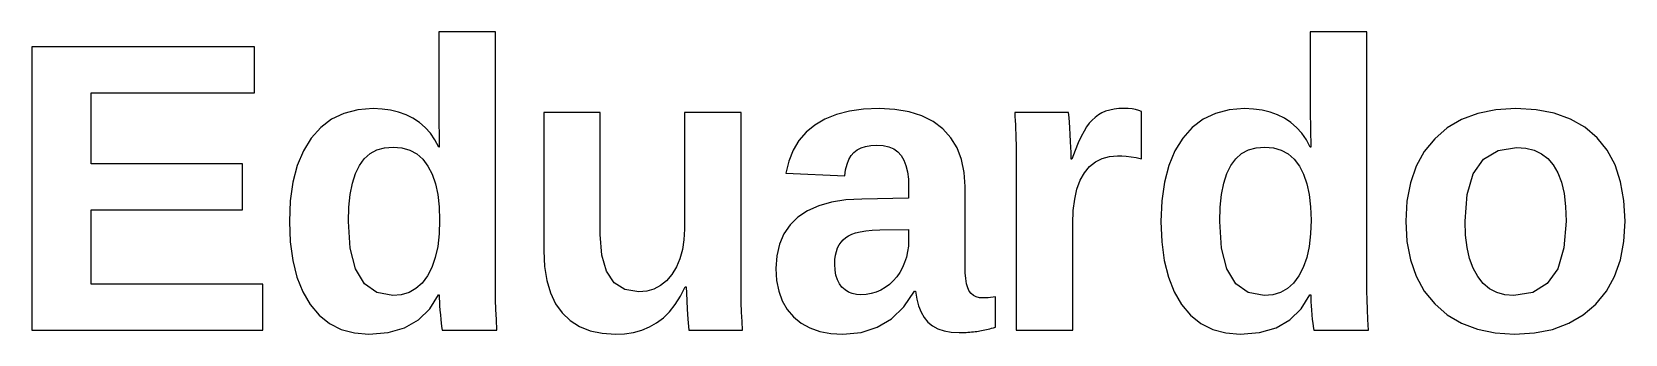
# Model space of a CAD drawing. Header units: metres. Extents: x 19 to 251, y 33 to 186.
# Drawn here: x 150.56 to 182.8, y 92.55 to 98.67 of the extents above; entities that cross this region are included whole.
import ezdxf

# ---------------------------------------------------------------- set-up
doc = ezdxf.new("R2010")
doc.units = ezdxf.units.M

msp = doc.modelspace()

# ---------------------------------------------------------------- linework, layer by layer
for p, q in [((159.934, 98.6715), (158.79, 98.6715)), ((158.79, 98.6715), (158.79, 97.0644)), ((159.934, 93.5937), (159.934, 98.6715)), ((177.569, 98.6715), (176.425, 98.6715)), ((176.425, 98.6715), (176.425, 97.0644)), ((177.569, 93.5937), (177.569, 98.6715)), ((155.063, 98.3664), (150.555, 98.3664)), ((150.555, 98.3664), (150.555, 92.6335)), ((155.063, 97.4387), (155.063, 98.3664)), ((151.755, 95.9984), (151.755, 97.4387)), ((151.755, 97.4387), (155.063, 97.4387)), ((157.151, 97.0934), (156.871, 97.0219)), ((157.46, 97.1172), (157.151, 97.0934)), ((157.642, 97.1094), (157.46, 97.1172)), ((157.814, 97.086), (157.642, 97.1094)), ((157.975, 97.0469), (157.814, 97.086)), ((158.126, 96.9922), (157.975, 97.0469)), ((158.79, 97.0644), (158.798, 96.3401)), ((167.098, 97.0642), (166.837, 96.9978)), ((167.386, 97.104), (167.098, 97.0642)), ((167.703, 97.1172), (167.386, 97.104)), ((168.021, 97.1008), (167.703, 97.1172)), ((168.309, 97.0515), (168.021, 97.1008)), ((168.566, 96.9693), (168.309, 97.0515)), ((172.284, 97.0627), (172.209, 97.0298)), ((172.366, 97.0883), (172.284, 97.0627)), ((172.456, 97.1067), (172.366, 97.0883)), ((172.552, 97.1176), (172.456, 97.1067)), ((172.656, 97.1213), (172.552, 97.1176)), ((172.741, 97.1189), (172.656, 97.1213)), ((172.818, 97.1115), (172.741, 97.1189)), ((172.889, 97.0993), (172.818, 97.1115)), ((172.953, 97.0823), (172.889, 97.0993)), ((173.01, 97.0603), (172.953, 97.0823)), ((173.01, 96.1041), (173.01, 97.0603)), ((174.786, 97.0934), (174.506, 97.0219)), ((175.095, 97.1172), (174.786, 97.0934)), ((175.277, 97.1094), (175.095, 97.1172)), ((175.449, 97.086), (175.277, 97.1094)), ((175.61, 97.0469), (175.449, 97.086)), ((175.761, 96.9922), (175.61, 97.0469)), ((176.425, 97.0644), (176.433, 96.3401)), ((180.18, 97.0929), (179.814, 97.0199)), ((180.583, 97.1172), (180.18, 97.0929)), ((180.993, 97.0937), (180.583, 97.1172)), ((181.363, 97.0232), (180.993, 97.0937)), ((156.4, 96.7357), (156.209, 96.5211)), ((156.621, 96.9026), (156.4, 96.7357)), ((156.871, 97.0219), (156.621, 96.9026)), ((158.267, 96.9219), (158.126, 96.9922)), ((158.397, 96.8362), (158.267, 96.9219)), ((158.514, 96.7351), (158.397, 96.8362)), ((158.619, 96.6187), (158.514, 96.7351)), ((162.057, 97.0359), (160.913, 97.0359)), ((160.913, 97.0359), (160.913, 94.2406)), ((162.057, 94.5661), (162.057, 97.0359)), ((164.905, 97.0359), (163.761, 97.0359)), ((163.761, 97.0359), (163.761, 94.676)), ((164.905, 93.6181), (164.905, 97.0359)), ((166.399, 96.7856), (166.222, 96.6405)), ((166.604, 96.905), (166.399, 96.7856)), ((166.837, 96.9978), (166.604, 96.905)), ((168.793, 96.8542), (168.566, 96.9693)), ((168.989, 96.7063), (168.793, 96.8542)), ((171.533, 97.0359), (170.443, 97.0359)), ((170.443, 97.0359), (170.448, 96.9588)), ((170.448, 96.9588), (170.452, 96.8774)), ((170.452, 96.8774), (170.457, 96.7915)), ((170.457, 96.7915), (170.461, 96.7013)), ((171.538, 96.9946), (171.533, 97.0359)), ((171.544, 96.9295), (171.538, 96.9946)), ((171.551, 96.8404), (171.544, 96.9295)), ((171.558, 96.7273), (171.551, 96.8404)), ((171.566, 96.5904), (171.558, 96.7273)), ((171.899, 96.749), (171.846, 96.6624)), ((171.953, 96.8208), (171.899, 96.749)), ((172.011, 96.8848), (171.953, 96.8208)), ((172.073, 96.9409), (172.011, 96.8848)), ((172.139, 96.9892), (172.073, 96.9409)), ((172.209, 97.0298), (172.139, 96.9892)), ((174.035, 96.7357), (173.844, 96.5211)), ((174.256, 96.9026), (174.035, 96.7357)), ((174.506, 97.0219), (174.256, 96.9026)), ((175.902, 96.9219), (175.761, 96.9922)), ((176.032, 96.8362), (175.902, 96.9219)), ((176.149, 96.7351), (176.032, 96.8362)), ((176.254, 96.6187), (176.149, 96.7351)), ((179.196, 96.7279), (178.943, 96.509)), ((179.486, 96.8983), (179.196, 96.7279)), ((179.814, 97.0199), (179.486, 96.8983)), ((181.693, 96.9056), (181.363, 97.0232)), ((181.981, 96.741), (181.693, 96.9056)), ((182.228, 96.5293), (181.981, 96.741)), ((156.209, 96.5211), (156.05, 96.2628)), ((158.711, 96.4871), (158.619, 96.6187)), ((158.79, 96.3401), (158.711, 96.4871)), ((166.075, 96.4706), (165.958, 96.2757)), ((166.222, 96.6405), (166.075, 96.4706)), ((169.151, 96.5281), (168.989, 96.7063)), ((169.278, 96.3222), (169.151, 96.5281)), ((170.461, 96.7013), (170.465, 96.6066)), ((170.465, 96.6066), (170.469, 96.505)), ((170.469, 96.505), (170.472, 96.3938)), ((171.573, 96.4515), (171.566, 96.5904)), ((171.579, 96.3326), (171.573, 96.4515)), ((171.73, 96.4231), (171.668, 96.2705)), ((171.789, 96.5537), (171.73, 96.4231)), ((171.846, 96.6624), (171.789, 96.5537)), ((173.844, 96.5211), (173.685, 96.2628)), ((176.346, 96.4871), (176.254, 96.6187)), ((176.425, 96.3401), (176.346, 96.4871)), ((178.943, 96.509), (178.732, 96.2475)), ((182.433, 96.2735), (182.228, 96.5293)), ((156.05, 96.2628), (155.926, 95.9646)), ((157.183, 95.9678), (157.282, 96.1018)), ((157.282, 96.1018), (157.4, 96.2061)), ((157.4, 96.2061), (157.537, 96.2805)), ((157.537, 96.2805), (157.692, 96.3252)), ((157.692, 96.3252), (157.867, 96.3401)), ((157.867, 96.3401), (158.043, 96.3247)), ((158.043, 96.3247), (158.202, 96.2786)), ((158.202, 96.2786), (158.342, 96.2017)), ((158.342, 96.2017), (158.464, 96.094)), ((158.464, 96.094), (158.569, 95.9556)), ((158.798, 96.3401), (158.79, 96.3401)), ((165.958, 96.2757), (165.87, 96.0559)), ((167.05, 95.9909), (167.087, 96.0865)), ((167.087, 96.0865), (167.133, 96.1669)), ((167.133, 96.1669), (167.188, 96.2323)), ((167.188, 96.2323), (167.254, 96.2843)), ((167.254, 96.2843), (167.334, 96.3248)), ((167.334, 96.3248), (167.427, 96.3537)), ((167.427, 96.3537), (167.534, 96.371)), ((167.534, 96.371), (167.654, 96.3768)), ((167.654, 96.3768), (167.783, 96.3684)), ((167.783, 96.3684), (167.897, 96.3432)), ((167.897, 96.3432), (167.995, 96.3013)), ((167.995, 96.3013), (168.079, 96.2426)), ((168.079, 96.2426), (168.146, 96.1672)), ((168.146, 96.1672), (168.201, 96.0745)), ((169.368, 96.0887), (169.278, 96.3222)), ((169.422, 95.8275), (169.368, 96.0887)), ((170.472, 96.3938), (170.474, 96.2729)), ((170.474, 96.2729), (170.475, 96.1425)), ((170.475, 96.1425), (170.475, 96.0024)), ((171.583, 96.2337), (171.579, 96.3326)), ((171.585, 96.1548), (171.583, 96.2337)), ((171.586, 96.096), (171.585, 96.1548)), ((171.602, 96.096), (171.586, 96.096)), ((171.668, 96.2705), (171.602, 96.096)), ((172.077, 96.0406), (172.21, 96.1098)), ((172.21, 96.1098), (172.359, 96.1513)), ((172.359, 96.1513), (172.522, 96.1651)), ((172.522, 96.1651), (172.609, 96.1627)), ((172.609, 96.1627), (172.702, 96.1554)), ((172.702, 96.1554), (172.799, 96.1432)), ((172.799, 96.1432), (172.902, 96.1261)), ((172.902, 96.1261), (173.01, 96.1041)), ((173.685, 96.2628), (173.561, 95.9646)), ((174.818, 95.9678), (174.917, 96.1018)), ((174.917, 96.1018), (175.035, 96.2061)), ((175.035, 96.2061), (175.172, 96.2805)), ((175.172, 96.2805), (175.327, 96.3252)), ((175.327, 96.3252), (175.502, 96.3401)), ((175.502, 96.3401), (175.678, 96.3247)), ((175.678, 96.3247), (175.837, 96.2786)), ((175.837, 96.2786), (175.977, 96.2017)), ((175.977, 96.2017), (176.099, 96.094)), ((176.099, 96.094), (176.204, 95.9556)), ((176.433, 96.3401), (176.425, 96.3401)), ((178.732, 96.2475), (178.568, 95.9497)), ((179.724, 95.7944), (179.932, 96.0931)), ((179.932, 96.0931), (180.224, 96.2723)), ((180.224, 96.2723), (180.599, 96.332)), ((180.599, 96.332), (180.785, 96.3179)), ((180.785, 96.3179), (180.952, 96.2754)), ((180.952, 96.2754), (181.101, 96.2046)), ((181.101, 96.2046), (181.232, 96.1055)), ((181.232, 96.1055), (181.343, 95.978)), ((182.592, 95.9766), (182.433, 96.2735)), ((154.815, 95.9984), (151.755, 95.9984)), ((154.815, 95.0707), (154.815, 95.9984)), ((155.926, 95.9646), (155.838, 95.6264)), ((157.04, 95.6072), (157.103, 95.8032)), ((157.103, 95.8032), (157.183, 95.9678)), ((158.569, 95.9556), (158.654, 95.7887)), ((158.654, 95.7887), (158.721, 95.5956)), ((165.87, 96.0559), (165.811, 95.8112)), ((165.811, 95.8112), (167.003, 95.7542)), ((167.003, 95.7542), (167.022, 95.8801)), ((167.022, 95.8801), (167.05, 95.9909)), ((168.201, 96.0745), (168.243, 95.9641)), ((168.243, 95.9641), (168.273, 95.8359)), ((168.273, 95.8359), (168.291, 95.69)), ((169.44, 95.5386), (169.422, 95.8275)), ((170.475, 96.0024), (170.475, 92.6335)), ((171.771, 95.6676), (171.857, 95.8193)), ((171.857, 95.8193), (171.959, 95.9438)), ((171.959, 95.9438), (172.077, 96.0406)), ((173.561, 95.9646), (173.473, 95.6264)), ((174.675, 95.6072), (174.738, 95.8032)), ((174.738, 95.8032), (174.818, 95.9678)), ((176.204, 95.9556), (176.289, 95.7887)), ((176.289, 95.7887), (176.356, 95.5956)), ((178.568, 95.9497), (178.451, 95.6157)), ((179.599, 95.3763), (179.724, 95.7944)), ((181.343, 95.978), (181.436, 95.8192)), ((181.436, 95.8192), (181.508, 95.6258)), ((182.705, 95.6385), (182.592, 95.9766)), ((155.838, 95.6264), (155.785, 95.2485)), ((156.995, 95.3797), (157.04, 95.6072)), ((158.721, 95.5956), (158.769, 95.3763)), ((168.291, 95.69), (168.297, 95.5264)), ((168.297, 95.5264), (168.297, 95.3026)), ((169.44, 93.9355), (169.44, 95.5386)), ((171.657, 95.2842), (171.704, 95.4893)), ((171.704, 95.4893), (171.771, 95.6676)), ((173.473, 95.6264), (173.42, 95.2485)), ((174.63, 95.3797), (174.675, 95.6072)), ((176.356, 95.5956), (176.404, 95.3763)), ((178.451, 95.6157), (178.38, 95.2454)), ((181.508, 95.6258), (181.559, 95.3979)), ((182.773, 95.2592), (182.705, 95.6385)), ((155.785, 95.2485), (155.767, 94.8306)), ((156.959, 94.8306), (156.968, 95.1209)), ((156.968, 95.1209), (156.995, 95.3797)), ((158.769, 95.3763), (158.797, 95.1308)), ((158.797, 95.1308), (158.807, 94.8591)), ((166.478, 95.1506), (166.251, 95.0493)), ((166.736, 95.2238), (166.478, 95.1506)), ((167.027, 95.2691), (166.736, 95.2238)), ((167.349, 95.2863), (167.027, 95.2691)), ((168.297, 95.3026), (167.349, 95.2863)), ((171.628, 95.0524), (171.657, 95.2842)), ((173.42, 95.2485), (173.402, 94.8306)), ((174.594, 94.8306), (174.603, 95.1209)), ((174.603, 95.1209), (174.63, 95.3797)), ((176.404, 95.3763), (176.432, 95.1308)), ((176.432, 95.1308), (176.442, 94.8591)), ((178.38, 95.2454), (178.357, 94.8387)), ((179.557, 94.8387), (179.599, 95.3763)), ((181.559, 95.3979), (181.59, 95.1356)), ((181.59, 95.1356), (181.6, 94.8387)), ((182.796, 94.8387), (182.773, 95.2592)), ((151.755, 93.5612), (151.755, 95.0707)), ((151.755, 95.0707), (154.815, 95.0707)), ((155.767, 94.8306), (155.784, 94.4185)), ((156.995, 94.2916), (156.959, 94.8306)), ((158.807, 94.8591), (158.797, 94.5796)), ((166.057, 94.9201), (165.897, 94.7639)), ((166.251, 95.0493), (166.057, 94.9201)), ((171.619, 94.794), (171.628, 95.0524)), ((171.619, 92.6335), (171.619, 94.794)), ((173.402, 94.8306), (173.419, 94.4185)), ((174.63, 94.2916), (174.594, 94.8306)), ((176.442, 94.8591), (176.432, 94.5796)), ((178.357, 94.8387), (178.38, 94.4306)), ((179.567, 94.5582), (179.557, 94.8387)), ((181.6, 94.8387), (181.558, 94.2968)), ((182.772, 94.4292), (182.796, 94.8387)), ((158.797, 94.5796), (158.767, 94.3269)), ((162.088, 94.1487), (162.057, 94.5661)), ((163.761, 94.676), (163.751, 94.4611)), ((165.772, 94.5816), (165.683, 94.3733)), ((165.897, 94.7639), (165.772, 94.5816)), ((166.974, 94.4638), (167.025, 94.5073)), ((167.025, 94.5073), (167.082, 94.5448)), ((167.082, 94.5448), (167.146, 94.5763)), ((167.146, 94.5763), (167.222, 94.6026)), ((167.222, 94.6026), (167.316, 94.6245)), ((167.316, 94.6245), (167.429, 94.642)), ((167.429, 94.642), (167.561, 94.6551)), ((167.561, 94.6551), (167.711, 94.6638)), ((167.711, 94.6638), (168.297, 94.6719)), ((168.297, 94.6719), (168.297, 94.4481)), ((176.432, 94.5796), (176.402, 94.3269)), ((179.598, 94.3059), (179.567, 94.5582)), ((155.784, 94.4185), (155.834, 94.0445)), ((157.103, 93.8724), (156.995, 94.2916)), ((158.767, 94.3269), (158.717, 94.1011)), ((160.913, 94.2406), (160.928, 93.9247)), ((162.182, 93.824), (162.088, 94.1487)), ((163.721, 94.2623), (163.67, 94.0796)), ((163.751, 94.4611), (163.721, 94.2623)), ((165.683, 94.3733), (165.63, 94.1389)), ((166.807, 94.0618), (166.818, 94.1477)), ((166.818, 94.1477), (166.835, 94.2258)), ((166.835, 94.2258), (166.86, 94.2961)), ((166.86, 94.2961), (166.891, 94.3586)), ((166.891, 94.3586), (166.929, 94.4142)), ((166.929, 94.4142), (166.974, 94.4638)), ((168.277, 94.2219), (168.252, 94.1125)), ((168.292, 94.3338), (168.277, 94.2219)), ((168.297, 94.4481), (168.292, 94.3338)), ((173.419, 94.4185), (173.469, 94.0445)), ((174.738, 93.8724), (174.63, 94.2916)), ((176.402, 94.3269), (176.352, 94.1011)), ((178.38, 94.4306), (178.451, 94.0589)), ((179.649, 94.0817), (179.598, 94.3059)), ((181.558, 94.2968), (181.431, 93.8753)), ((182.701, 94.0566), (182.772, 94.4292)), ((155.834, 94.0445), (155.918, 93.7088)), ((157.283, 93.5729), (157.103, 93.8724)), ((158.648, 93.9021), (158.558, 93.73)), ((158.717, 94.1011), (158.648, 93.9021)), ((160.928, 93.9247), (160.973, 93.6407)), ((162.338, 93.5921), (162.182, 93.824)), ((163.599, 93.913), (163.507, 93.7626)), ((163.67, 94.0796), (163.599, 93.913)), ((165.63, 94.1389), (165.612, 93.8786)), ((165.612, 93.8786), (165.626, 93.6376)), ((166.804, 93.9681), (166.807, 94.0618)), ((166.81, 93.8492), (166.804, 93.9681)), ((166.827, 93.7431), (166.81, 93.8492)), ((168.171, 93.9009), (168.117, 93.8021)), ((168.216, 94.0055), (168.171, 93.9009)), ((168.252, 94.1125), (168.216, 94.0055)), ((169.444, 93.7966), (169.44, 93.9355)), ((173.469, 94.0445), (173.553, 93.7088)), ((174.918, 93.5729), (174.738, 93.8724)), ((176.283, 93.9021), (176.193, 93.73)), ((176.352, 94.1011), (176.283, 93.9021)), ((178.451, 94.0589), (178.568, 93.7236)), ((179.72, 93.8857), (179.649, 94.0817)), ((179.812, 93.7178), (179.72, 93.8857)), ((181.431, 93.8753), (181.22, 93.5742)), ((182.582, 93.7209), (182.701, 94.0566)), ((155.23, 93.5612), (151.755, 93.5612)), ((155.23, 92.6335), (155.23, 93.5612)), ((155.918, 93.7088), (156.035, 93.4114)), ((157.535, 93.3932), (157.283, 93.5729)), ((158.451, 93.5872), (158.327, 93.4761)), ((158.558, 93.73), (158.451, 93.5872)), ((159.935, 93.4251), (159.934, 93.5937)), ((160.973, 93.6407), (161.048, 93.3889)), ((162.557, 93.4529), (162.338, 93.5921)), ((163.278, 93.5347), (163.144, 93.4635)), ((163.399, 93.6344), (163.278, 93.5347)), ((163.507, 93.7626), (163.399, 93.6344)), ((163.682, 93.319), (163.778, 93.5083)), ((163.778, 93.5083), (163.798, 93.5083)), ((163.798, 93.5083), (163.8, 93.3808)), ((164.906, 93.3991), (164.905, 93.6181)), ((165.626, 93.6376), (165.669, 93.4193)), ((166.856, 93.6499), (166.827, 93.7431)), ((166.896, 93.5696), (166.856, 93.6499)), ((166.948, 93.5022), (166.896, 93.5696)), ((167.01, 93.4472), (166.948, 93.5022)), ((167.908, 93.5591), (167.823, 93.496)), ((167.985, 93.6312), (167.908, 93.5591)), ((168.055, 93.7121), (167.985, 93.6312)), ((168.117, 93.8021), (168.055, 93.7121)), ((169.454, 93.6761), (169.444, 93.7966)), ((169.47, 93.5739), (169.454, 93.6761)), ((169.494, 93.4902), (169.47, 93.5739)), ((173.553, 93.7088), (173.67, 93.4114)), ((175.17, 93.3932), (174.918, 93.5729)), ((176.086, 93.5872), (175.962, 93.4761)), ((176.193, 93.73), (176.086, 93.5872)), ((177.57, 93.4251), (177.569, 93.5937)), ((178.568, 93.7236), (178.732, 93.4248)), ((179.922, 93.5794), (179.812, 93.7178)), ((180.051, 93.4717), (179.922, 93.5794)), ((181.22, 93.5742), (180.925, 93.3936)), ((182.416, 93.4222), (182.582, 93.7209)), ((156.035, 93.4114), (156.186, 93.1523)), ((157.859, 93.3333), (157.535, 93.3932)), ((158.031, 93.3492), (157.859, 93.3333)), ((158.187, 93.3968), (158.031, 93.3492)), ((158.327, 93.4761), (158.187, 93.3968)), ((158.607, 93.0625), (158.782, 93.3496)), ((158.782, 93.3496), (158.798, 93.3496)), ((158.798, 93.3496), (158.799, 93.2812)), ((158.799, 93.2812), (158.802, 93.2061)), ((158.802, 93.2061), (158.807, 93.1243)), ((159.939, 93.2448), (159.935, 93.4251)), ((159.945, 93.0527), (159.939, 93.2448)), ((161.048, 93.3889), (161.153, 93.1691)), ((162.838, 93.4065), (162.557, 93.4529)), ((162.997, 93.4208), (162.838, 93.4065)), ((163.144, 93.4635), (162.997, 93.4208)), ((163.576, 93.1515), (163.682, 93.319)), ((163.8, 93.3808), (163.806, 93.2296)), ((163.806, 93.2296), (163.816, 93.0547)), ((164.91, 93.1911), (164.906, 93.3991)), ((164.916, 92.9942), (164.91, 93.1911)), ((165.669, 93.4193), (165.741, 93.2236)), ((165.741, 93.2236), (165.841, 93.0505)), ((167.079, 93.4045), (167.01, 93.4472)), ((167.156, 93.374), (167.079, 93.4045)), ((167.241, 93.3557), (167.156, 93.374)), ((167.333, 93.3496), (167.241, 93.3557)), ((167.438, 93.3555), (167.333, 93.3496)), ((167.54, 93.373), (167.438, 93.3555)), ((167.638, 93.4023), (167.54, 93.373)), ((167.732, 93.4433), (167.638, 93.4023)), ((167.823, 93.496), (167.732, 93.4433)), ((168.203, 93.1068), (168.415, 93.4188)), ((168.415, 93.4188), (168.439, 93.4188)), ((168.439, 93.4188), (168.462, 93.2624)), ((168.462, 93.2624), (168.498, 93.1219)), ((169.524, 93.4248), (169.494, 93.4902)), ((169.562, 93.3743), (169.524, 93.4248)), ((169.608, 93.335), (169.562, 93.3743)), ((169.664, 93.3069), (169.608, 93.335)), ((169.729, 93.2901), (169.664, 93.3069)), ((169.802, 93.2845), (169.729, 93.2901)), ((169.854, 93.2855), (169.802, 93.2845)), ((169.905, 93.2884), (169.854, 93.2855)), ((169.956, 93.2933), (169.905, 93.2884)), ((170.006, 93.3001), (169.956, 93.2933)), ((170.055, 93.3089), (170.006, 93.3001)), ((170.055, 92.6904), (170.055, 93.3089)), ((173.67, 93.4114), (173.821, 93.1523)), ((175.494, 93.3333), (175.17, 93.3932)), ((175.666, 93.3492), (175.494, 93.3333)), ((175.822, 93.3968), (175.666, 93.3492)), ((175.962, 93.4761), (175.822, 93.3968)), ((176.242, 93.0625), (176.417, 93.3496)), ((176.417, 93.3496), (176.433, 93.3496)), ((176.433, 93.3496), (176.434, 93.2812)), ((176.434, 93.2812), (176.437, 93.2061)), ((176.437, 93.2061), (176.442, 93.1243)), ((177.574, 93.2448), (177.57, 93.4251)), ((177.58, 93.0527), (177.574, 93.2448)), ((178.732, 93.4248), (178.943, 93.1624)), ((180.198, 93.3949), (180.051, 93.4717)), ((180.363, 93.3487), (180.198, 93.3949)), ((180.546, 93.3333), (180.363, 93.3487)), ((180.925, 93.3936), (180.546, 93.3333)), ((182.202, 93.1604), (182.416, 93.4222)), ((156.186, 93.1523), (156.368, 92.9362)), ((156.368, 92.9362), (156.578, 92.7682)), ((158.379, 92.8392), (158.607, 93.0625)), ((158.807, 93.1243), (158.813, 93.0358)), ((158.813, 93.0358), (158.821, 92.9407)), ((158.821, 92.9407), (158.83, 92.8496)), ((159.954, 92.849), (159.945, 93.0527)), ((161.153, 93.1691), (161.288, 92.9814)), ((161.288, 92.9814), (161.45, 92.8268)), ((163.198, 92.78), (163.334, 92.882)), ((163.334, 92.882), (163.46, 93.0059)), ((163.46, 93.0059), (163.576, 93.1515)), ((163.816, 93.0547), (163.829, 92.856)), ((163.829, 92.856), (163.847, 92.6335)), ((164.926, 92.8083), (164.916, 92.9942)), ((165.841, 93.0505), (165.97, 92.9)), ((165.97, 92.9), (166.124, 92.7748)), ((167.663, 92.6908), (167.953, 92.8641)), ((167.953, 92.8641), (168.203, 93.1068)), ((168.498, 93.1219), (168.548, 92.9974)), ((168.548, 92.9974), (168.61, 92.8888)), ((168.61, 92.8888), (168.686, 92.7962)), ((173.821, 93.1523), (174.003, 92.9362)), ((174.003, 92.9362), (174.213, 92.7682)), ((176.014, 92.8392), (176.242, 93.0625)), ((176.442, 93.1243), (176.448, 93.0358)), ((176.448, 93.0358), (176.456, 92.9407)), ((176.456, 92.9407), (176.465, 92.8496)), ((177.589, 92.849), (177.58, 93.0527)), ((178.943, 93.1624), (179.195, 92.9427)), ((179.195, 92.9427), (179.483, 92.7719)), ((181.654, 92.7711), (181.946, 92.9414)), ((181.946, 92.9414), (182.202, 93.1604)), ((150.555, 92.6335), (155.23, 92.6335)), ((156.578, 92.7682), (156.815, 92.6481)), ((156.815, 92.6481), (157.081, 92.5762)), ((157.081, 92.5762), (157.374, 92.5521)), ((157.374, 92.5521), (157.763, 92.584)), ((157.763, 92.584), (158.098, 92.6797)), ((158.098, 92.6797), (158.379, 92.8392)), ((158.83, 92.8496), (158.838, 92.7734)), ((158.838, 92.7734), (158.846, 92.7119)), ((158.846, 92.7119), (158.853, 92.6653)), ((158.853, 92.6653), (158.86, 92.6335)), ((158.86, 92.6335), (159.966, 92.6335)), ((159.966, 92.6335), (159.954, 92.849)), ((161.45, 92.8268), (161.639, 92.7067)), ((161.639, 92.7067), (161.854, 92.6208)), ((161.854, 92.6208), (162.095, 92.5693)), ((162.095, 92.5693), (162.362, 92.5521)), ((162.362, 92.5521), (162.55, 92.5613)), ((162.55, 92.5613), (162.728, 92.5886)), ((162.728, 92.5886), (162.895, 92.6341)), ((162.895, 92.6341), (163.052, 92.6979)), ((163.052, 92.6979), (163.198, 92.78)), ((163.847, 92.6335), (164.937, 92.6335)), ((164.937, 92.6335), (164.926, 92.8083)), ((166.124, 92.7748), (166.301, 92.6774)), ((166.301, 92.6774), (166.5, 92.6078)), ((166.5, 92.6078), (166.722, 92.5661)), ((166.722, 92.5661), (166.967, 92.5521)), ((166.967, 92.5521), (167.334, 92.5868)), ((167.334, 92.5868), (167.663, 92.6908)), ((168.686, 92.7962), (168.777, 92.72)), ((168.777, 92.72), (168.886, 92.6608)), ((168.886, 92.6608), (169.013, 92.6185)), ((169.013, 92.6185), (169.159, 92.5931)), ((169.159, 92.5931), (169.322, 92.5847)), ((169.322, 92.5847), (169.37, 92.585)), ((169.37, 92.585), (169.415, 92.586)), ((169.415, 92.586), (169.458, 92.5876)), ((169.458, 92.5876), (169.498, 92.5899)), ((169.498, 92.5899), (169.536, 92.5928)), ((169.536, 92.5928), (169.572, 92.5962)), ((169.572, 92.5962), (169.608, 92.6)), ((169.608, 92.6), (169.642, 92.604)), ((169.642, 92.604), (169.676, 92.6084)), ((169.676, 92.6084), (169.709, 92.6132)), ((169.709, 92.6132), (169.741, 92.6184)), ((169.741, 92.6184), (169.774, 92.6242)), ((169.774, 92.6242), (169.807, 92.6307)), ((169.807, 92.6307), (169.839, 92.6379)), ((169.839, 92.6379), (169.872, 92.6457)), ((169.872, 92.6457), (169.905, 92.654)), ((169.905, 92.654), (169.94, 92.6626)), ((169.94, 92.6626), (169.977, 92.6716)), ((169.977, 92.6716), (170.015, 92.6808)), ((170.015, 92.6808), (170.055, 92.6904)), ((170.475, 92.6335), (171.619, 92.6335)), ((174.213, 92.7682), (174.45, 92.6481)), ((174.45, 92.6481), (174.716, 92.5762)), ((174.716, 92.5762), (175.009, 92.5521)), ((175.009, 92.5521), (175.398, 92.584)), ((175.398, 92.584), (175.733, 92.6797)), ((175.733, 92.6797), (176.014, 92.8392)), ((176.465, 92.8496), (176.473, 92.7734)), ((176.473, 92.7734), (176.481, 92.7119)), ((176.481, 92.7119), (176.488, 92.6653)), ((176.488, 92.6653), (176.495, 92.6335)), ((176.495, 92.6335), (177.601, 92.6335)), ((177.601, 92.6335), (177.589, 92.849)), ((179.483, 92.7719), (179.806, 92.6498)), ((179.806, 92.6498), (180.164, 92.5766)), ((180.164, 92.5766), (180.558, 92.5521)), ((180.558, 92.5521), (180.96, 92.5765)), ((180.96, 92.5765), (181.325, 92.6495)), ((181.325, 92.6495), (181.654, 92.7711))]:
    msp.add_line(p, q)

doc.saveas('drawing.dxf')
